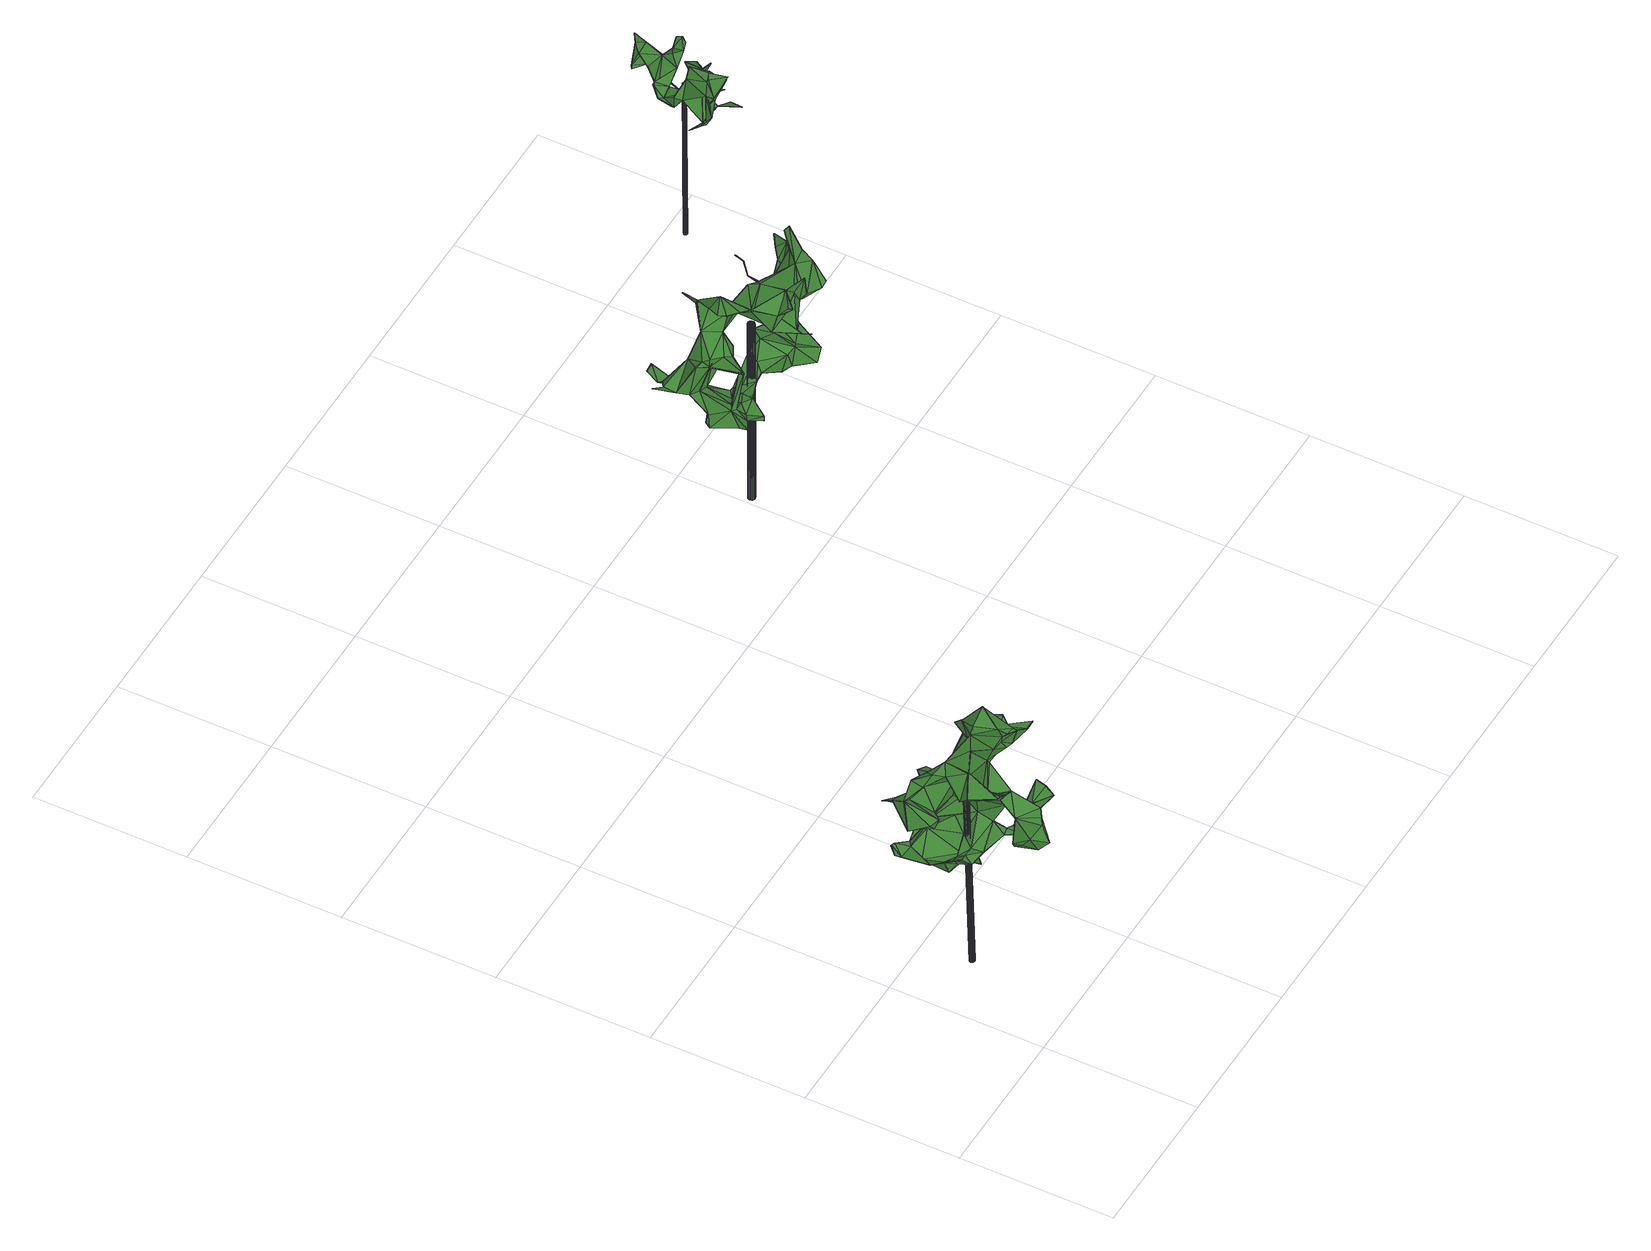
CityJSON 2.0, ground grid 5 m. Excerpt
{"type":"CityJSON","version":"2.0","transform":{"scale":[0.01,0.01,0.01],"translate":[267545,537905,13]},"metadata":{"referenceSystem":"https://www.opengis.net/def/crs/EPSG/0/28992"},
"CityObjects":{
"tree1":{"type":"SolitaryVegetationObject","attributes":{"gtid":398,"crown_width_m":4.01,"crown_median_z":19.91,"crown_r50_m":0.268,"crown_porosity":0.928,"trunk_H_m":6.39,"trunk_DBH_m":0.169,"trunk_radius_m":0.0843,"trunk_base_height_m":13.52,"original_gtid":"445"},"geometry":[{"type":"Solid","lod":"3","boundaries":[[[[0,1,2]],[[3,4,5]],[[6,7,8]],[[9,10,11]],[[12,13,14]],[[15,16,17]],[[5,18,3]],[[19,20,21]],[[22,23,24]],[[25,26,27]],[[28,27,26]],[[29,30,31]],[[32,33,34]],[[0,2,35]],[[36,37,38]],[[1,39,2]],[[13,40,33]],[[27,41,25]],[[42,43,44]],[[45,46,47]],[[48,49,50]],[[51,52,53]],[[54,55,12]],[[15,56,57]],[[46,28,58]],[[59,60,61]],[[62,42,44]],[[63,24,23]],[[64,65,66]],[[64,66,67]],[[47,60,68]],[[69,70,71]],[[72,70,69]],[[73,74,75]],[[54,76,55]],[[77,31,30]],[[78,8,79]],[[39,3,18]],[[80,81,82]],[[33,83,84]],[[85,39,18]],[[86,14,13]],[[33,86,13]],[[23,87,63]],[[88,65,64]],[[88,64,89]],[[14,90,91]],[[92,28,46]],[[84,83,93]],[[94,95,96]],[[97,98,7]],[[35,2,39]],[[97,99,100]],[[101,102,103]],[[104,61,29]],[[45,68,59]],[[92,46,45]],[[39,85,35]],[[41,105,25]],[[106,107,108]],[[47,109,61]],[[18,110,85]],[[111,112,113]],[[114,79,8]],[[100,115,116]],[[117,118,119]],[[0,15,1]],[[0,35,85]],[[120,57,56]],[[51,121,52]],[[122,121,51]],[[38,37,123]],[[124,125,57]],[[15,110,16]],[[3,39,1]],[[68,60,59]],[[126,127,128]],[[113,129,69]],[[50,130,65]],[[29,131,104]],[[31,132,29]],[[120,133,117]],[[11,117,133]],[[134,129,113]],[[94,135,95]],[[82,40,80]],[[114,67,136]],[[137,138,139]],[[31,73,132]],[[31,77,73]],[[28,107,106]],[[22,140,23]],[[19,140,22]],[[80,126,141]],[[84,93,142]],[[123,143,144]],[[145,146,116]],[[147,146,145]],[[33,40,82]],[[148,149,108]],[[80,150,151]],[[80,151,126]],[[85,15,0]],[[15,57,1]],[[1,57,4]],[[110,15,85]],[[41,27,105]],[[108,107,148]],[[44,7,62]],[[91,54,152]],[[153,117,17]],[[117,15,17]],[[154,155,45]],[[156,154,89]],[[156,89,157]],[[125,124,158]],[[135,159,95]],[[5,17,16]],[[5,16,110]],[[94,56,160]],[[161,162,109]],[[163,162,161]],[[119,164,117]],[[165,147,119]],[[142,34,84]],[[52,32,166]],[[167,168,169]],[[6,97,7]],[[57,170,4]],[[171,170,57]],[[36,159,135]],[[172,173,174]],[[115,164,145]],[[81,175,134]],[[18,5,110]],[[176,177,87]],[[101,103,53]],[[29,139,138]],[[167,124,168]],[[62,116,146]],[[105,27,106]],[[178,179,180]],[[90,181,91]],[[136,79,114]],[[38,159,36]],[[102,182,183]],[[184,183,182]],[[172,52,166]],[[117,57,120]],[[181,54,91]],[[185,186,178]],[[139,163,105]],[[117,153,57]],[[129,72,69]],[[146,187,62]],[[115,117,164]],[[42,187,157]],[[188,189,190]],[[32,86,33]],[[172,53,52]],[[4,3,1]],[[191,71,70]],[[69,71,191]],[[38,21,20]],[[23,140,87]],[[192,120,193]],[[43,42,194]],[[45,47,68]],[[56,15,195]],[[182,196,197]],[[36,180,179]],[[178,37,179]],[[198,37,178]],[[145,116,115]],[[7,44,43]],[[151,199,200]],[[55,201,12]],[[89,194,157]],[[81,34,82]],[[111,113,69]],[[111,69,191]],[[101,197,196]],[[101,196,102]],[[202,12,203]],[[102,196,182]],[[72,204,205]],[[198,186,206]],[[206,123,198]],[[80,188,150]],[[156,207,148]],[[208,209,61]],[[210,185,211]],[[204,191,205]],[[54,212,76]],[[25,163,26]],[[213,171,57]],[[19,22,214]],[[19,214,215]],[[134,166,81]],[[183,51,216]],[[150,199,151]],[[127,126,151]],[[169,213,167]],[[134,175,129]],[[51,183,90]],[[179,37,36]],[[161,109,47]],[[46,58,163]],[[26,163,58]],[[138,30,29]],[[136,217,206]],[[8,194,89]],[[204,112,111]],[[76,212,55]],[[158,124,167]],[[108,149,74]],[[204,111,191]],[[204,72,129]],[[79,136,206]],[[70,72,205]],[[45,155,92]],[[115,195,117]],[[15,117,195]],[[100,195,115]],[[112,204,175]],[[167,213,158]],[[48,50,88]],[[65,88,50]],[[54,181,212]],[[212,181,55]],[[141,218,81]],[[175,81,218]],[[219,214,22]],[[97,116,62]],[[119,147,145]],[[59,209,154]],[[33,84,34]],[[70,205,191]],[[48,220,9]],[[199,19,215]],[[171,169,221]],[[151,222,127]],[[223,9,220]],[[50,49,130]],[[218,141,193]],[[89,64,114]],[[67,114,64]],[[66,219,217]],[[61,60,47]],[[210,186,185]],[[78,186,210]],[[114,8,89]],[[200,49,222]],[[4,221,5]],[[201,224,12]],[[97,225,116]],[[100,116,225]],[[100,225,97]],[[117,226,118]],[[149,118,226]],[[149,226,74]],[[10,75,226]],[[74,226,75]],[[188,203,189]],[[224,189,203]],[[17,5,221]],[[153,168,124]],[[9,11,192]],[[221,170,171]],[[94,173,56]],[[158,213,125]],[[214,130,215]],[[20,227,201]],[[224,201,227]],[[224,227,20]],[[173,172,228]],[[195,100,99]],[[195,99,160]],[[139,105,137]],[[73,137,105]],[[73,75,132]],[[215,130,49]],[[181,184,55]],[[108,74,106]],[[106,74,105]],[[184,182,229]],[[159,184,229]],[[159,38,20]],[[25,105,163]],[[105,74,73]],[[157,194,42]],[[67,217,136]],[[94,160,230]],[[231,230,160]],[[178,180,185]],[[223,232,10]],[[11,133,233]],[[181,183,184]],[[90,183,181]],[[206,143,123]],[[106,27,28]],[[119,145,164]],[[45,59,154]],[[57,125,213]],[[204,129,175]],[[213,169,171]],[[66,214,219]],[[123,37,198]],[[56,173,218]],[[175,218,173]],[[202,203,188]],[[38,123,177]],[[137,73,138]],[[154,148,155]],[[192,11,233]],[[7,98,62]],[[94,96,174]],[[94,174,173]],[[202,13,12]],[[62,187,42]],[[166,234,81]],[[34,81,234]],[[32,34,234]],[[32,234,166]],[[147,157,187]],[[147,187,146]],[[119,118,165]],[[149,165,118]],[[165,149,235]],[[165,235,236]],[[88,131,223]],[[237,238,131]],[[131,238,104]],[[104,238,61]],[[223,10,9]],[[56,195,160]],[[17,221,169]],[[140,176,87]],[[22,239,219]],[[240,19,190]],[[36,211,180]],[[165,241,157]],[[147,165,157]],[[88,220,48]],[[223,220,88]],[[135,211,36]],[[231,211,135]],[[201,55,184]],[[201,159,20]],[[201,184,159]],[[80,40,188]],[[127,222,128]],[[81,80,141]],[[229,95,159]],[[96,95,229]],[[197,229,182]],[[96,229,197]],[[226,117,11]],[[19,21,176]],[[90,122,51]],[[97,242,99]],[[160,99,242]],[[160,242,231]],[[19,199,190]],[[78,79,186]],[[192,233,120]],[[7,194,8]],[[200,222,151]],[[243,78,244]],[[78,242,8]],[[6,8,242]],[[78,243,242]],[[66,130,214]],[[65,130,66]],[[157,207,156]],[[157,241,207]],[[244,242,243]],[[211,242,244]],[[211,231,242]],[[79,206,186]],[[202,188,40]],[[202,40,13]],[[150,188,190]],[[150,190,199]],[[153,169,168]],[[43,194,7]],[[61,139,29]],[[163,139,61]],[[245,148,207]],[[138,77,30]],[[73,77,138]],[[124,57,153]],[[14,122,90]],[[153,17,169]],[[140,19,176]],[[128,193,126]],[[192,193,128]],[[215,49,199]],[[199,49,200]],[[180,211,185]],[[165,236,241]],[[97,6,242]],[[128,222,192]],[[9,192,222]],[[175,228,112]],[[173,228,175]],[[141,126,193]],[[235,241,236]],[[56,193,120]],[[218,193,56]],[[93,246,142]],[[34,142,246]],[[34,246,82]],[[246,93,83]],[[246,83,33]],[[246,33,82]],[[174,101,53]],[[96,197,101]],[[172,174,53]],[[53,103,216]],[[144,87,177]],[[144,177,123]],[[21,38,177]],[[21,177,176]],[[174,96,101]],[[53,216,51]],[[102,216,103]],[[183,216,102]],[[245,149,148]],[[156,148,154]],[[163,161,46]],[[47,46,161]],[[61,162,163]],[[109,162,61]],[[107,155,148]],[[28,155,107]],[[92,155,28]],[[12,152,54]],[[14,152,12]],[[89,154,208]],[[91,152,14]],[[208,61,238]],[[89,208,88]],[[237,88,208]],[[245,207,241]],[[245,235,149]],[[245,241,235]],[[240,20,19]],[[88,237,131]],[[224,203,12]],[[112,228,113]],[[113,228,134]],[[48,222,49]],[[9,222,48]],[[226,11,10]],[[178,186,198]],[[223,131,232]],[[210,211,244]],[[210,244,78]],[[134,228,166]],[[166,228,172]],[[221,4,170]],[[14,86,122]],[[233,133,120]],[[26,58,28]],[[135,230,231]],[[135,94,230]],[[32,247,86]],[[32,52,247]],[[87,144,63]],[[63,144,143]],[[219,239,217]],[[22,24,239]],[[239,143,217]],[[132,232,29]],[[131,29,232]],[[75,10,232]],[[75,232,132]],[[24,63,143]],[[239,24,143]],[[66,217,67]],[[143,206,217]],[[208,238,237]],[[240,224,20]],[[190,189,224]],[[240,190,224]],[[97,62,98]],[[61,209,59]],[[154,209,208]],[[121,247,52]],[[122,247,121]],[[86,247,122]],[[248,249,250]],[[248,250,251]],[[251,250,252]],[[251,252,253]],[[250,249,254]],[[250,254,252]],[[252,254,255]],[[252,255,253]],[[254,249,256]],[[254,256,255]],[[255,256,257]],[[255,257,253]],[[256,249,258]],[[256,258,257]],[[257,258,259]],[[257,259,253]],[[258,249,260]],[[258,260,259]],[[259,260,261]],[[259,261,253]],[[260,249,262]],[[260,262,261]],[[261,262,263]],[[261,263,253]],[[262,249,264]],[[262,264,263]],[[263,264,265]],[[263,265,253]],[[264,249,266]],[[264,266,265]],[[265,266,267]],[[265,267,253]],[[266,249,268]],[[266,268,267]],[[267,268,269]],[[267,269,253]],[[268,249,270]],[[268,270,269]],[[269,270,271]],[[269,271,253]],[[270,249,272]],[[270,272,271]],[[271,272,273]],[[271,273,253]],[[272,249,274]],[[272,274,273]],[[273,274,275]],[[273,275,253]],[[274,249,276]],[[274,276,275]],[[275,276,277]],[[275,277,253]],[[276,249,278]],[[276,278,277]],[[277,278,279]],[[277,279,253]],[[278,249,280]],[[278,280,279]],[[279,280,281]],[[279,281,253]],[[280,249,282]],[[280,282,281]],[[281,282,283]],[[281,283,253]],[[282,249,284]],[[282,284,283]],[[283,284,285]],[[283,285,253]],[[284,249,286]],[[284,286,285]],[[285,286,287]],[[285,287,253]],[[286,249,288]],[[286,288,287]],[[287,288,289]],[[287,289,253]],[[288,249,290]],[[288,290,289]],[[289,290,291]],[[289,291,253]],[[290,249,292]],[[290,292,291]],[[291,292,293]],[[291,293,253]],[[292,249,294]],[[292,294,293]],[[293,294,295]],[[293,295,253]],[[294,249,296]],[[294,296,295]],[[295,296,297]],[[295,297,253]],[[296,249,248]],[[296,248,297]],[[297,248,251]],[[297,251,253]]]]}]},
"tree2":{"type":"SolitaryVegetationObject","attributes":{"gtid":445,"crown_width_m":4.88,"crown_median_z":19.92,"crown_r50_m":0.266,"crown_porosity":0.946,"trunk_H_m":6.79,"trunk_DBH_m":0.219,"trunk_radius_m":0.109,"trunk_base_height_m":13.13,"original_gtid":"505"},"geometry":[{"type":"Solid","lod":"3","boundaries":[[[[298,299,300]],[[301,302,303]],[[304,305,306]],[[307,308,309]],[[303,310,301]],[[311,312,313]],[[314,299,298]],[[315,316,317]],[[311,318,319]],[[320,321,322]],[[320,323,321]],[[324,325,326]],[[324,326,327]],[[328,329,330]],[[331,305,332]],[[331,309,305]],[[333,334,335]],[[308,305,309]],[[333,336,337]],[[321,338,339]],[[340,321,339]],[[341,342,343]],[[344,345,346]],[[344,347,345]],[[348,326,349]],[[304,306,308]],[[350,351,352]],[[353,354,355]],[[353,355,356]],[[324,357,358]],[[359,360,317]],[[361,362,363]],[[364,365,366]],[[367,368,369]],[[370,369,368]],[[371,372,373]],[[314,300,299]],[[374,375,376]],[[377,303,356]],[[378,318,379]],[[380,381,382]],[[304,308,307]],[[383,384,385]],[[343,386,333]],[[387,388,389]],[[390,310,391]],[[392,393,394]],[[379,395,378]],[[317,360,315]],[[396,368,339]],[[397,398,361]],[[394,393,399]],[[361,398,400]],[[401,402,403]],[[307,404,304]],[[363,301,390]],[[302,363,362]],[[358,405,325]],[[406,367,323]],[[323,407,406]],[[363,390,361]],[[307,309,408]],[[307,408,404]],[[409,320,410]],[[411,410,412]],[[413,414,372]],[[413,372,415]],[[416,417,339]],[[349,326,325]],[[418,404,408]],[[419,420,421]],[[422,380,423]],[[415,380,422]],[[319,312,311]],[[424,367,387]],[[387,367,425]],[[364,403,426]],[[427,428,429]],[[430,431,432]],[[430,432,433]],[[359,315,360]],[[373,434,417]],[[397,435,398]],[[436,404,437]],[[357,438,439]],[[440,314,441]],[[442,385,443]],[[398,422,400]],[[403,365,383]],[[444,445,436]],[[446,447,344]],[[394,399,354]],[[366,365,357]],[[411,373,414]],[[414,409,411]],[[358,357,405]],[[448,449,450]],[[303,302,451]],[[452,453,337]],[[336,440,452]],[[417,454,373]],[[455,456,378]],[[457,334,333]],[[312,458,352]],[[459,460,359]],[[461,462,463]],[[464,465,421]],[[411,412,466]],[[352,313,312]],[[328,455,350]],[[400,422,353]],[[388,467,468]],[[387,432,431]],[[469,470,471]],[[470,464,471]],[[349,405,439]],[[325,405,349]],[[439,472,349]],[[383,457,384]],[[410,458,473]],[[439,405,357]],[[348,345,347]],[[474,417,416]],[[376,431,430]],[[376,430,335]],[[460,459,475]],[[433,476,430]],[[431,388,387]],[[350,477,478]],[[434,373,411]],[[466,434,411]],[[394,354,353]],[[391,376,479]],[[343,342,386]],[[333,480,343]],[[417,458,481]],[[328,340,329]],[[348,349,472]],[[376,375,482]],[[455,378,395]],[[310,390,301]],[[483,436,484]],[[374,334,457]],[[385,438,357]],[[384,438,385]],[[485,423,486]],[[319,318,378]],[[332,359,331]],[[313,379,311]],[[318,311,379]],[[487,488,416]],[[344,447,347]],[[371,489,372]],[[385,401,383]],[[314,490,300]],[[400,356,362]],[[356,451,362]],[[335,334,374]],[[335,374,376]],[[336,333,386]],[[300,490,298]],[[301,363,302]],[[449,383,365]],[[491,417,481]],[[460,475,437]],[[484,436,445]],[[492,475,470]],[[460,418,359]],[[327,326,348]],[[493,327,348]],[[427,470,428]],[[468,494,391]],[[303,468,391]],[[495,496,441]],[[406,398,435]],[[406,422,398]],[[497,462,498]],[[417,340,339]],[[329,340,417]],[[376,388,479]],[[490,314,440]],[[351,350,395]],[[455,395,350]],[[409,410,411]],[[391,494,499]],[[447,500,348]],[[501,355,371]],[[501,371,502]],[[380,382,503]],[[303,391,310]],[[468,467,494]],[[321,340,328]],[[426,450,504]],[[333,335,480]],[[331,315,309]],[[309,315,359]],[[471,505,506]],[[324,506,505]],[[387,425,432]],[[356,303,451]],[[361,400,362]],[[417,434,458]],[[422,406,415]],[[298,495,441]],[[351,395,379]],[[458,434,473]],[[362,451,302]],[[427,429,507]],[[437,418,460]],[[331,317,316]],[[321,328,508]],[[491,329,417]],[[506,327,500]],[[316,315,331]],[[409,414,413]],[[482,397,509]],[[482,509,376]],[[344,453,452]],[[320,322,477]],[[335,495,510]],[[510,495,490]],[[298,490,495]],[[383,449,511]],[[346,472,439]],[[501,373,454]],[[471,421,420]],[[493,348,500]],[[500,327,493]],[[448,482,375]],[[448,375,511]],[[308,306,305]],[[327,506,324]],[[325,324,358]],[[415,407,413]],[[415,406,407]],[[367,406,435]],[[464,475,492]],[[496,440,441]],[[298,441,314]],[[435,482,425]],[[482,435,397]],[[482,432,425]],[[449,365,504]],[[383,511,457]],[[457,511,374]],[[384,337,453]],[[401,442,402]],[[430,476,335]],[[470,469,492]],[[490,512,510]],[[513,463,396]],[[469,500,447]],[[469,471,500]],[[506,500,471]],[[343,480,341]],[[312,456,329]],[[474,454,417]],[[416,514,355]],[[356,355,514]],[[356,514,416]],[[392,394,353]],[[377,479,303]],[[485,503,382]],[[485,382,423]],[[388,431,467]],[[497,498,513]],[[323,320,409]],[[428,475,429]],[[513,498,461]],[[317,331,359]],[[313,352,351]],[[328,350,508]],[[352,477,350]],[[399,393,355]],[[355,393,392]],[[379,313,351]],[[322,321,508]],[[478,322,508]],[[322,478,477]],[[478,508,350]],[[431,515,467]],[[462,461,498]],[[332,459,359]],[[476,433,426]],[[440,496,452]],[[344,496,516]],[[344,452,496]],[[455,330,456]],[[329,456,330]],[[440,336,512]],[[440,512,490]],[[517,305,304]],[[469,516,492]],[[443,357,403]],[[443,385,357]],[[422,518,392]],[[423,518,422]],[[381,489,518]],[[482,450,433]],[[482,433,432]],[[495,519,496]],[[511,449,448]],[[367,435,425]],[[520,329,491]],[[458,329,520]],[[458,312,329]],[[491,521,520]],[[481,521,491]],[[458,521,481]],[[520,521,458]],[[376,515,431]],[[339,368,416]],[[378,456,319]],[[312,319,456]],[[335,510,480]],[[480,510,386]],[[426,504,364]],[[480,386,341]],[[341,386,342]],[[410,352,458]],[[410,477,352]],[[424,522,487]],[[337,384,333]],[[377,361,390]],[[333,384,457]],[[374,511,375]],[[391,499,515]],[[391,515,376]],[[467,515,494]],[[499,494,515]],[[522,397,361]],[[361,377,522]],[[487,367,424]],[[377,390,479]],[[336,452,337]],[[468,479,388]],[[391,479,390]],[[392,518,489]],[[464,421,471]],[[386,512,336]],[[386,510,512]],[[324,366,357]],[[471,420,505]],[[415,381,380]],[[370,368,396]],[[487,368,367]],[[448,450,482]],[[335,442,496]],[[476,442,335]],[[496,519,335]],[[495,335,519]],[[446,344,516]],[[475,459,523]],[[381,518,423]],[[323,413,407]],[[409,413,323]],[[469,446,516]],[[370,463,497]],[[447,446,469]],[[419,524,442]],[[419,465,524]],[[459,525,523]],[[525,459,332]],[[443,364,366]],[[403,364,443]],[[366,505,420]],[[356,400,353]],[[522,488,487]],[[522,377,488]],[[426,403,402]],[[377,356,488]],[[416,488,356]],[[477,410,320]],[[422,392,353]],[[403,357,365]],[[355,354,399]],[[455,328,330]],[[373,501,502]],[[474,355,501]],[[474,416,355]],[[447,348,347]],[[487,416,368]],[[410,473,412]],[[466,412,473]],[[466,473,434]],[[404,436,483]],[[404,483,304]],[[513,461,463]],[[396,463,370]],[[443,419,442]],[[421,465,419]],[[464,526,475]],[[465,464,492]],[[527,528,369]],[[436,437,526]],[[436,526,444]],[[380,486,423]],[[525,517,429]],[[428,470,475]],[[444,526,464]],[[497,338,370]],[[321,370,338]],[[403,383,401]],[[404,418,437]],[[523,525,429]],[[443,420,419]],[[517,483,484]],[[517,304,483]],[[507,517,484]],[[371,355,489]],[[396,339,338]],[[396,338,513]],[[464,445,444]],[[437,475,526]],[[470,445,464]],[[427,445,470]],[[427,484,445]],[[427,507,484]],[[373,502,371]],[[517,332,305]],[[489,381,372]],[[372,381,415]],[[516,524,492]],[[442,524,496]],[[516,496,524]],[[465,492,524]],[[372,414,373]],[[503,485,486]],[[503,486,380]],[[513,338,497]],[[423,382,381]],[[517,507,429]],[[525,332,517]],[[523,429,475]],[[501,454,474]],[[359,408,309]],[[418,408,359]],[[443,366,420]],[[497,463,462]],[[433,450,426]],[[442,401,385]],[[489,355,392]],[[504,365,364]],[[321,323,527]],[[324,505,366]],[[376,509,388]],[[397,388,509]],[[424,387,389]],[[476,402,442]],[[426,402,476]],[[397,522,388]],[[439,438,346]],[[346,438,344]],[[453,344,438]],[[453,438,384]],[[468,303,479]],[[522,389,388]],[[424,389,522]],[[472,345,348]],[[472,346,345]],[[527,369,370]],[[527,370,321]],[[369,528,367]],[[367,528,323]],[[323,528,527]],[[450,449,504]],[[529,530,531]],[[529,531,532]],[[532,531,533]],[[532,533,534]],[[531,530,535]],[[531,535,533]],[[533,535,536]],[[533,536,534]],[[535,530,537]],[[535,537,536]],[[536,537,538]],[[536,538,534]],[[537,530,539]],[[537,539,538]],[[538,539,540]],[[538,540,534]],[[539,530,541]],[[539,541,540]],[[540,541,542]],[[540,542,534]],[[541,530,543]],[[541,543,542]],[[542,543,544]],[[542,544,534]],[[543,530,545]],[[543,545,544]],[[544,545,546]],[[544,546,534]],[[545,530,547]],[[545,547,546]],[[546,547,548]],[[546,548,534]],[[547,530,549]],[[547,549,548]],[[548,549,550]],[[548,550,534]],[[549,530,551]],[[549,551,550]],[[550,551,552]],[[550,552,534]],[[551,530,553]],[[551,553,552]],[[552,553,554]],[[552,554,534]],[[553,530,555]],[[553,555,554]],[[554,555,556]],[[554,556,534]],[[555,530,557]],[[555,557,556]],[[556,557,558]],[[556,558,534]],[[557,530,559]],[[557,559,558]],[[558,559,560]],[[558,560,534]],[[559,530,561]],[[559,561,560]],[[560,561,562]],[[560,562,534]],[[561,530,563]],[[561,563,562]],[[562,563,564]],[[562,564,534]],[[563,530,565]],[[563,565,564]],[[564,565,566]],[[564,566,534]],[[565,530,567]],[[565,567,566]],[[566,567,568]],[[566,568,534]],[[567,530,569]],[[567,569,568]],[[568,569,570]],[[568,570,534]],[[569,530,571]],[[569,571,570]],[[570,571,572]],[[570,572,534]],[[571,530,573]],[[571,573,572]],[[572,573,574]],[[572,574,534]],[[573,530,575]],[[573,575,574]],[[574,575,576]],[[574,576,534]],[[575,530,577]],[[575,577,576]],[[576,577,578]],[[576,578,534]],[[577,530,529]],[[577,529,578]],[[578,529,532]],[[578,532,534]]]]}]},
"tree3":{"type":"SolitaryVegetationObject","attributes":{"gtid":446,"crown_width_m":3.01,"crown_median_z":19.73,"crown_r50_m":0.2,"crown_porosity":0.944,"trunk_H_m":6.22,"trunk_DBH_m":0.121,"trunk_radius_m":0.0604,"trunk_base_height_m":13.51,"original_gtid":"506"},"geometry":[{"type":"Solid","lod":"3","boundaries":[[[[579,580,581]],[[582,580,579]],[[583,584,585]],[[584,586,585]],[[587,588,589]],[[590,591,592]],[[593,594,595]],[[596,597,598]],[[599,600,601]],[[592,591,602]],[[603,604,605]],[[606,586,584]],[[606,601,586]],[[607,608,579]],[[579,608,609]],[[610,611,612]],[[613,612,611]],[[585,614,615]],[[616,617,618]],[[619,620,621]],[[601,620,619]],[[622,623,624]],[[593,625,626]],[[627,628,629]],[[630,631,632]],[[633,634,635]],[[633,635,636]],[[628,637,638]],[[639,605,640]],[[641,642,643]],[[644,588,587]],[[645,632,646]],[[613,647,603]],[[604,603,647]],[[646,648,649]],[[634,633,650]],[[651,588,644]],[[593,595,625]],[[579,609,652]],[[653,654,655]],[[609,608,607]],[[656,615,639]],[[657,631,630]],[[658,659,660]],[[657,661,662]],[[644,587,663]],[[616,664,617]],[[637,665,638]],[[666,667,668]],[[664,669,670]],[[651,671,588]],[[672,671,651]],[[651,635,673]],[[674,675,676]],[[677,678,679]],[[592,665,590]],[[675,680,681]],[[612,659,682]],[[590,683,591]],[[645,655,684]],[[685,686,687]],[[600,599,612]],[[600,612,613]],[[662,688,580]],[[689,676,690]],[[630,653,657]],[[657,653,691]],[[656,583,585]],[[631,657,692]],[[622,666,668]],[[693,694,595]],[[695,694,693]],[[652,609,696]],[[642,641,684]],[[628,638,672]],[[589,697,587]],[[615,603,639]],[[614,603,615]],[[698,678,605]],[[597,699,688]],[[668,700,622]],[[673,701,629]],[[593,690,702]],[[613,603,614]],[[581,607,579]],[[620,703,621]],[[700,679,604]],[[698,704,705]],[[613,611,706]],[[707,680,674]],[[639,708,656]],[[709,668,667]],[[607,581,692]],[[710,624,623]],[[659,599,711]],[[659,711,619]],[[619,711,601]],[[601,711,599]],[[583,706,668]],[[590,665,637]],[[646,632,596]],[[685,687,712]],[[687,686,712]],[[626,690,593]],[[596,629,701]],[[668,621,583]],[[585,615,686]],[[713,714,715]],[[649,662,661]],[[716,717,718]],[[718,717,681]],[[606,584,703]],[[630,632,645]],[[597,688,598]],[[719,658,660]],[[623,666,720]],[[597,632,631]],[[613,706,583]],[[613,583,647]],[[599,659,612]],[[603,605,639]],[[640,678,677]],[[695,721,722]],[[621,668,619]],[[624,715,714]],[[710,715,624]],[[618,723,616]],[[699,580,688]],[[585,686,685]],[[611,610,696]],[[696,709,611]],[[700,724,679]],[[725,726,720]],[[677,724,623]],[[672,638,592]],[[675,602,591]],[[590,602,675]],[[621,584,583]],[[703,584,621]],[[658,727,659]],[[690,693,702]],[[722,716,694]],[[728,694,716]],[[689,674,676]],[[653,643,654]],[[630,643,653]],[[645,643,630]],[[656,686,615]],[[725,713,726]],[[715,726,713]],[[693,594,702]],[[688,650,598]],[[690,676,693]],[[593,702,594]],[[624,713,622]],[[652,729,730]],[[600,731,585]],[[614,585,731]],[[732,730,729]],[[660,709,696]],[[612,682,610]],[[629,628,673]],[[668,660,659]],[[619,668,659]],[[583,656,708]],[[689,690,626]],[[579,652,582]],[[662,730,732]],[[627,589,671]],[[627,671,592]],[[727,682,659]],[[727,660,609]],[[609,660,696]],[[581,580,699]],[[706,611,709]],[[709,660,668]],[[627,629,596]],[[645,691,653]],[[645,646,691]],[[654,643,642]],[[693,595,594]],[[645,641,643]],[[622,700,623]],[[677,623,700]],[[647,677,700]],[[647,640,677]],[[647,700,604]],[[610,682,696]],[[642,655,654]],[[727,733,682]],[[682,733,696]],[[592,671,672]],[[676,734,693]],[[676,681,734]],[[696,729,652]],[[688,662,649]],[[688,649,650]],[[699,631,581]],[[637,628,627]],[[721,717,722]],[[658,717,721]],[[662,580,730]],[[719,717,658]],[[691,649,657]],[[646,649,691]],[[620,606,703]],[[600,586,601]],[[697,627,587]],[[697,589,627]],[[635,651,644]],[[635,644,636]],[[695,722,694]],[[658,735,727]],[[585,685,712]],[[588,671,589]],[[694,626,595]],[[617,670,618]],[[626,625,595]],[[728,723,618]],[[646,596,648]],[[650,648,634]],[[649,648,650]],[[732,733,692]],[[732,692,662]],[[727,692,733]],[[657,662,692]],[[732,729,733]],[[609,607,692]],[[609,692,727]],[[679,705,604]],[[679,698,705]],[[706,709,700]],[[706,700,668]],[[679,724,677]],[[684,655,642]],[[645,653,655]],[[669,664,718]],[[670,689,694]],[[626,694,689]],[[714,713,624]],[[675,683,680]],[[680,683,674]],[[633,663,650]],[[670,728,618]],[[694,728,670]],[[674,669,707]],[[664,670,617]],[[723,664,616]],[[633,636,663]],[[627,596,587]],[[644,663,636]],[[692,581,631]],[[651,673,628]],[[647,583,708]],[[681,717,735]],[[719,735,717]],[[601,606,620]],[[681,735,736]],[[585,586,600]],[[666,622,725]],[[666,725,720]],[[627,592,737]],[[602,737,592]],[[651,628,672]],[[637,627,737]],[[590,637,737]],[[590,737,602]],[[592,638,665]],[[631,699,597]],[[676,675,681]],[[597,596,632]],[[720,710,623]],[[684,641,645]],[[623,667,666]],[[623,724,667]],[[700,667,724]],[[640,647,708]],[[640,708,639]],[[709,667,700]],[[585,712,656]],[[675,591,683]],[[670,669,689]],[[674,689,669]],[[717,716,722]],[[728,716,723]],[[590,675,674]],[[674,683,590]],[[635,634,648]],[[656,712,686]],[[716,718,723]],[[664,723,718]],[[707,738,680]],[[707,669,738]],[[669,718,738]],[[730,580,582]],[[718,681,738]],[[738,681,680]],[[721,735,658]],[[721,736,735]],[[727,735,660]],[[660,735,719]],[[663,598,650]],[[663,587,598]],[[596,598,587]],[[736,734,681]],[[736,721,734]],[[695,734,721]],[[693,734,695]],[[730,582,652]],[[614,731,613]],[[613,731,600]],[[733,729,696]],[[713,725,622]],[[640,605,678]],[[698,679,678]],[[720,726,710]],[[715,710,726]],[[648,596,701]],[[605,704,698]],[[635,648,701]],[[635,701,673]],[[604,705,605]],[[704,605,705]],[[649,661,657]],[[739,740,741]],[[739,741,742]],[[742,741,743]],[[742,743,744]],[[741,740,745]],[[741,745,743]],[[743,745,746]],[[743,746,744]],[[745,740,747]],[[745,747,746]],[[746,747,748]],[[746,748,744]],[[747,740,749]],[[747,749,748]],[[748,749,750]],[[748,750,744]],[[749,740,751]],[[749,751,750]],[[750,751,752]],[[750,752,744]],[[751,740,753]],[[751,753,752]],[[752,753,754]],[[752,754,744]],[[753,740,755]],[[753,755,754]],[[754,755,756]],[[754,756,744]],[[755,740,757]],[[755,757,756]],[[756,757,758]],[[756,758,744]],[[757,740,759]],[[757,759,758]],[[758,759,760]],[[758,760,744]],[[759,740,761]],[[759,761,760]],[[760,761,762]],[[760,762,744]],[[761,740,763]],[[761,763,762]],[[762,763,764]],[[762,764,744]],[[763,740,765]],[[763,765,764]],[[764,765,766]],[[764,766,744]],[[765,740,767]],[[765,767,766]],[[766,767,768]],[[766,768,744]],[[767,740,769]],[[767,769,768]],[[768,769,770]],[[768,770,744]],[[769,740,771]],[[769,771,770]],[[770,771,772]],[[770,772,744]],[[771,740,773]],[[771,773,772]],[[772,773,774]],[[772,774,744]],[[773,740,775]],[[773,775,774]],[[774,775,776]],[[774,776,744]],[[775,740,777]],[[775,777,776]],[[776,777,778]],[[776,778,744]],[[777,740,779]],[[777,779,778]],[[778,779,780]],[[778,780,744]],[[779,740,781]],[[779,781,780]],[[780,781,782]],[[780,782,744]],[[781,740,783]],[[781,783,782]],[[782,783,784]],[[782,784,744]],[[783,740,785]],[[783,785,784]],[[784,785,786]],[[784,786,744]],[[785,740,787]],[[785,787,786]],[[786,787,788]],[[786,788,744]],[[787,740,739]],[[787,739,788]],[[788,739,742]],[[788,742,744]]]]}]}
},
"vertices":[
[139,175,631],[175,186,594],[155,176,606],[194,115,597],[232,166,649],[240,135,666],[77,305,804],[44,294,828],[89,364,856],[219,364,736],[263,319,782],[234,325,749],[98,486,527],[168,412,476],[73,433,499],[202,200,666],[239,135,668],[262,150,679],[200,87,623],[183,490,671],[131,431,622],[106,451,693],[89,522,698],[80,553,676],[44,545,713],[362,231,904],[326,230,906],[326,228,905],[283,238,932],[321,387,890],[398,350,839],[390,354,819],[137,335,486],[180,367,436],[180,365,438],[148,147,631],[83,392,650],[48,415,658],[49,416,659],[183,115,596],[204,419,500],[361,230,902],[28,259,868],[28,261,867],[27,260,867],[219,267,980],[276,247,943],[252,333,1010],[209,399,737],[223,447,708],[171,434,762],[74,303,560],[108,290,517],[102,308,552],[28,496,527],[54,510,547],[246,254,655],[260,206,655],[284,240,932],[192,331,985],[252,334,1011],[236,392,940],[102,203,832],[42,546,712],[107,435,824],[160,441,786],[112,457,773],[66,463,817],[252,333,1012],[332,254,530],[369,262,537],[368,261,536],[332,254,532],[382,320,817],[300,293,829],[335,330,804],[40,515,548],[399,349,839],[74,424,801],[66,424,805],[285,411,563],[221,354,528],[211,402,496],[250,345,388],[228,325,394],[142,120,672],[92,354,470],[80,551,675],[165,408,794],[123,384,877],[23,378,548],[31,476,527],[245,248,948],[252,345,388],[225,335,607],[209,398,578],[182,356,547],[97,289,785],[90,257,822],[179,278,742],[156,255,754],[99,333,540],[66,357,534],[82,335,542],[257,427,898],[305,267,859],[288,257,866],[251,272,897],[269,265,862],[187,337,954],[214,119,667],[323,217,545],[279,220,527],[281,226,515],[80,401,854],[165,214,786],[128,214,816],[242,235,724],[180,278,744],[165,227,785],[247,254,657],[81,334,540],[64,355,533],[8,443,669],[358,217,677],[358,218,675],[319,385,625],[326,371,646],[310,353,654],[287,259,525],[170,436,761],[269,406,856],[354,347,804],[210,253,710],[247,264,526],[131,430,623],[64,462,817],[369,340,824],[397,348,840],[315,367,879],[88,521,696],[276,378,573],[229,325,396],[50,515,720],[51,515,719],[130,214,818],[115,202,830],[124,238,826],[236,289,872],[256,320,794],[256,464,628],[261,439,644],[78,472,529],[271,183,676],[185,337,953],[242,264,930],[196,343,876],[107,300,888],[359,217,676],[131,430,621],[191,317,696],[243,266,930],[218,359,898],[295,309,907],[165,215,787],[131,268,799],[152,274,537],[350,181,675],[348,181,676],[337,148,664],[270,183,674],[336,150,663],[152,275,539],[236,291,580],[143,311,543],[272,266,532],[87,508,700],[61,479,708],[22,378,709],[56,383,665],[54,366,709],[31,476,529],[73,433,501],[25,379,548],[78,471,531],[54,368,710],[36,469,752],[103,204,833],[231,487,543],[186,505,562],[254,464,628],[360,226,541],[270,355,635],[271,354,633],[105,301,887],[208,252,709],[108,337,500],[148,346,502],[6,442,670],[244,511,688],[223,447,706],[98,485,529],[155,461,542],[183,498,560],[323,219,546],[359,239,544],[34,470,752],[196,342,875],[217,361,896],[186,338,955],[80,475,718],[99,403,683],[40,513,549],[348,181,674],[155,461,707],[205,519,707],[75,304,561],[36,471,752],[238,292,580],[97,492,723],[199,354,765],[262,150,677],[235,401,658],[279,366,829],[182,498,561],[129,267,797],[262,317,782],[154,461,544],[248,262,527],[154,459,543],[202,370,677],[173,387,695],[281,367,829],[193,317,696],[149,344,502],[198,352,764],[155,368,788],[247,388,884],[256,426,898],[52,516,721],[214,426,607],[135,339,841],[153,368,786],[110,434,797],[112,455,773],[197,343,874],[251,345,390],[108,335,499],[184,325,52],[175,325,52],[183,328,52],[192,350,691],[192,352,691],[184,349,691],[182,330,52],[191,354,690],[181,331,52],[190,356,690],[179,332,52],[188,357,690],[177,333,52],[186,358,690],[175,333,52],[184,358,690],[172,333,52],[181,358,690],[171,332,52],[179,357,691],[169,331,52],[178,355,691],[168,329,52],[176,353,691],[167,327,52],[176,351,691],[167,325,52],[175,349,691],[167,323,52],[176,347,691],[168,321,52],[177,345,691],[169,319,52],[178,343,691],[171,318,52],[180,342,691],[173,317,52],[182,341,691],[175,317,52],[184,341,691],[178,317,52],[186,342,691],[179,318,52],[188,342,691],[181,319,52],[190,344,691],[183,321,52],[191,346,691],[183,323,52],[192,348,691],
[1406,2036,538],[1380,2034,531],[1379,2035,532],[1372,1802,878],[1382,1780,878],[1440,1830,880],[1731,1675,426],[1768,1740,438],[1778,1699,421],[1763,1679,457],[1779,1699,423],[1795,1769,484],[1398,1842,862],[1872,1891,718],[1840,1831,744],[1843,1835,715],[1370,1995,513],[1838,1818,466],[1806,1828,451],[1804,1852,451],[1871,1892,717],[1871,1891,719],[1685,1779,702],[1699,1801,695],[1699,1799,694],[1640,1766,703],[1364,1702,505],[1320,1678,519],[1363,1703,503],[1439,1687,446],[1738,1821,697],[1765,1785,804],[1782,1816,705],[1796,1816,453],[1726,1771,454],[1283,1887,601],[1330,1851,679],[1383,1905,640],[1308,1934,580],[1316,1901,580],[1640,1850,776],[1631,1812,778],[1724,1763,764],[1232,1938,640],[1232,1938,638],[1231,1936,639],[1368,1828,502],[1328,1813,478],[1326,1815,478],[1341,1813,494],[1394,1723,490],[1327,1706,505],[1776,1835,685],[1801,1835,696],[1792,1800,702],[1491,1672,832],[1500,1643,867],[1550,1679,880],[1457,1740,853],[1356,1749,529],[1320,1678,521],[1747,1824,511],[1804,1853,453],[1455,1810,836],[1422,1757,864],[1382,1780,876],[1421,1759,618],[1418,1742,626],[1374,1742,523],[1555,1786,765],[1629,1813,778],[1629,1812,776],[1639,1850,775],[1632,1661,863],[1628,1676,772],[1664,1673,766],[1361,1846,676],[1397,1842,654],[1435,1891,713],[1457,1811,837],[1829,1864,715],[1830,1863,713],[1547,1626,731],[1559,1647,728],[1549,1626,732],[1366,1824,659],[1325,1866,565],[1363,1855,552],[1274,1924,611],[1511,1842,746],[1495,1898,753],[1511,1842,748],[1398,1841,861],[1460,1918,804],[1509,1656,834],[1502,1629,870],[1500,1629,870],[1802,1842,700],[1639,1850,777],[1488,1810,781],[1487,1749,815],[1501,1629,872],[1455,1740,851],[1400,1835,642],[1437,1817,641],[1420,1760,618],[1682,1720,511],[1326,1706,507],[1521,1712,741],[1610,1747,770],[1719,1739,483],[1669,1716,720],[1724,1761,762],[1736,1663,730],[1759,1663,736],[1647,1733,722],[1662,1686,742],[1558,1649,727],[1560,1767,854],[1717,1738,810],[1700,1796,515],[1429,1787,497],[1421,1752,502],[1463,1772,494],[1487,1690,761],[1548,1626,733],[1512,1828,752],[1512,1826,750],[1460,1800,630],[1562,1764,490],[1588,1792,500],[1644,1752,450],[1476,1862,688],[1500,1921,718],[1482,1845,692],[1489,1816,641],[1771,1711,788],[1502,1807,769],[1649,1726,506],[1629,1804,553],[1340,1813,496],[1308,1793,482],[1380,1923,520],[1388,1959,529],[1400,1852,538],[1384,1765,523],[1562,1763,492],[1562,1762,491],[1429,1787,495],[1419,1767,495],[1437,1817,643],[1419,1743,628],[1459,1801,632],[1423,1758,865],[1379,1915,520],[1369,1889,537],[1630,1678,773],[1801,1841,702],[1838,1832,744],[1330,1849,678],[1782,1752,803],[1684,1859,466],[1652,1837,556],[1679,1914,793],[1679,1913,792],[1670,1882,792],[1533,1763,483],[1471,1805,494],[1759,1662,738],[1485,1933,767],[1462,1917,804],[1463,1772,492],[1533,1763,481],[1455,1734,499],[1309,1793,481],[1771,1712,786],[1599,1679,831],[1596,1828,504],[1450,1838,634],[1768,1800,702],[1746,1821,692],[1461,1916,804],[1276,1924,613],[1792,1799,865],[1480,1844,692],[1671,1725,441],[1637,1737,443],[1546,1593,748],[1545,1592,747],[1552,1802,842],[1550,1801,844],[1597,1677,830],[1360,1989,525],[1783,1811,849],[1472,1806,493],[1439,1688,445],[1476,1971,795],[1388,1959,531],[1408,1888,531],[1671,1881,791],[1680,1912,793],[1474,1972,795],[1445,1693,454],[1633,1663,863],[1634,1662,864],[1546,1591,747],[1419,1741,627],[1395,1722,492],[1444,1691,456],[1637,1738,442],[1738,1821,695],[1509,1842,747],[1324,1954,577],[1368,1825,661],[1324,1953,575],[1671,1881,793],[1489,1749,817],[1483,1934,765],[1458,1809,491],[1671,1726,440],[1516,1689,804],[1370,1890,539],[1784,1810,847],[1793,1799,863],[1490,1811,782],[1666,1788,509],[1458,1808,493],[1682,1771,466],[1588,1792,502],[1683,1781,703],[1640,1768,704],[1536,1775,13],[1525,1775,13],[1535,1778,12],[1560,1790,691],[1559,1793,691],[1549,1790,692],[1534,1781,12],[1558,1796,691],[1533,1783,12],[1556,1798,691],[1530,1785,13],[1554,1799,691],[1528,1786,13],[1551,1801,692],[1525,1786,13],[1548,1801,692],[1522,1785,13],[1546,1800,692],[1519,1784,13],[1543,1799,692],[1517,1783,13],[1541,1797,692],[1515,1780,13],[1539,1795,692],[1514,1778,13],[1538,1793,692],[1514,1775,13],[1538,1790,692],[1515,1772,13],[1538,1787,692],[1516,1769,13],[1539,1784,692],[1517,1767,13],[1541,1782,692],[1520,1766,13],[1543,1780,692],[1522,1764,13],[1546,1779,692],[1525,1764,13],[1549,1779,692],[1528,1765,13],[1552,1779,692],[1531,1766,13],[1554,1781,692],[1533,1768,13],[1557,1782,692],[1535,1770,13],[1558,1785,692],[1536,1772,13],[1559,1787,692],
[2251,2455,651],[2269,2495,679],[2293,2461,660],[2240,2469,656],[2215,2299,768],[2295,2272,788],[2206,2267,781],[2258,2314,789],[2326,2601,647],[2328,2602,647],[2323,2598,636],[2353,2490,609],[2351,2490,610],[2354,2520,605],[2454,2497,597],[2454,2497,599],[2474,2470,595],[2367,2574,691],[2312,2540,684],[2328,2578,706],[2276,2386,792],[2251,2317,787],[2278,2324,795],[2346,2489,620],[2180,2263,728],[2173,2290,692],[2172,2289,692],[2295,2272,789],[2283,2445,620],[2282,2445,619],[2249,2430,634],[2227,2409,698],[2235,2387,691],[2259,2387,756],[2214,2300,768],[2179,2268,787],[2179,2266,787],[2419,2349,588],[2419,2350,587],[2420,2350,588],[2313,2342,762],[2303,2303,763],[2302,2303,762],[2283,2299,669],[2283,2299,667],[2301,2230,680],[2473,2470,594],[2426,2454,574],[2364,2565,639],[2405,2536,625],[2394,2576,668],[2379,2492,683],[2303,2497,666],[2350,2505,699],[2349,2602,721],[2357,2571,730],[2383,2622,718],[2382,2623,718],[2405,2536,624],[2401,2552,609],[2180,2261,728],[2183,2281,690],[2419,2505,729],[2419,2486,737],[2411,2473,727],[2367,2576,691],[2389,2502,709],[2347,2511,717],[2184,2282,691],[2357,2570,729],[2345,2511,717],[2327,2578,707],[2394,2578,668],[2238,2468,656],[2385,2464,722],[2411,2472,728],[2417,2486,737],[2206,2265,780],[2328,2454,706],[2324,2391,673],[2261,2387,756],[2278,2396,682],[2302,2498,667],[2270,2495,681],[2349,2602,719],[2387,2350,610],[2355,2520,606],[2284,2299,668],[2283,2300,668],[2264,2337,725],[2379,2384,595],[2409,2371,591],[2364,2566,639],[2401,2554,609],[2395,2577,668],[2363,2446,568],[2363,2446,570],[2404,2446,586],[2217,2310,653],[2173,2289,691],[2217,2312,653],[2343,2396,579],[2368,2417,635],[2228,2410,698],[2362,2446,569],[2417,2505,729],[2243,2249,835],[2243,2248,835],[2244,2249,835],[2311,2540,685],[2404,2445,584],[2426,2455,575],[2344,2477,740],[2293,2460,661],[2432,2430,622],[2433,2429,622],[2432,2402,660],[2241,2416,644],[2322,2598,637],[2152,2318,678],[2302,2499,666],[2217,2311,654],[2368,2575,691],[2453,2497,598],[2296,2271,788],[2150,2318,679],[2152,2318,680],[2263,2337,726],[2343,2394,578],[2181,2262,728],[2235,2386,691],[2325,2279,656],[2277,2386,791],[2243,2249,834],[2301,2231,681],[2301,2229,681],[2302,2230,681],[2399,2411,623],[2369,2416,635],[2379,2384,597],[2323,2390,673],[2325,2280,657],[2367,2428,648],[2431,2400,660],[2389,2350,610],[2218,2311,652],[2324,2279,657],[2326,2279,657],[2278,2398,682],[2409,2371,593],[2239,2468,657],[2261,2496,679],[2214,2299,769],[2261,2494,679],[2251,2455,653],[2399,2413,623],[2323,2392,673],[2366,2428,646],[2354,2520,607],[2343,2395,580],[2331,2425,51],[2325,2425,51],[2331,2427,51],[2317,2422,673],[2317,2423,673],[2311,2422,673],[2330,2428,51],[2316,2425,673],[2329,2429,51],[2315,2426,673],[2328,2430,51],[2314,2427,673],[2327,2431,51],[2312,2428,673],[2325,2431,51],[2311,2428,673],[2323,2431,51],[2309,2428,673],[2322,2430,51],[2308,2427,673],[2321,2429,51],[2307,2426,673],[2320,2428,51],[2306,2425,673],[2319,2427,51],[2305,2423,673],[2319,2425,51],[2305,2422,673],[2319,2423,51],[2305,2420,673],[2320,2422,51],[2306,2419,673],[2321,2421,51],[2307,2418,673],[2322,2420,51],[2308,2417,673],[2323,2419,51],[2309,2416,673],[2325,2419,51],[2311,2416,673],[2327,2419,51],[2312,2416,673],[2328,2420,51],[2314,2417,673],[2329,2421,51],[2315,2418,673],[2330,2422,51],[2316,2419,673],[2331,2423,51],[2317,2420,673]
]}
